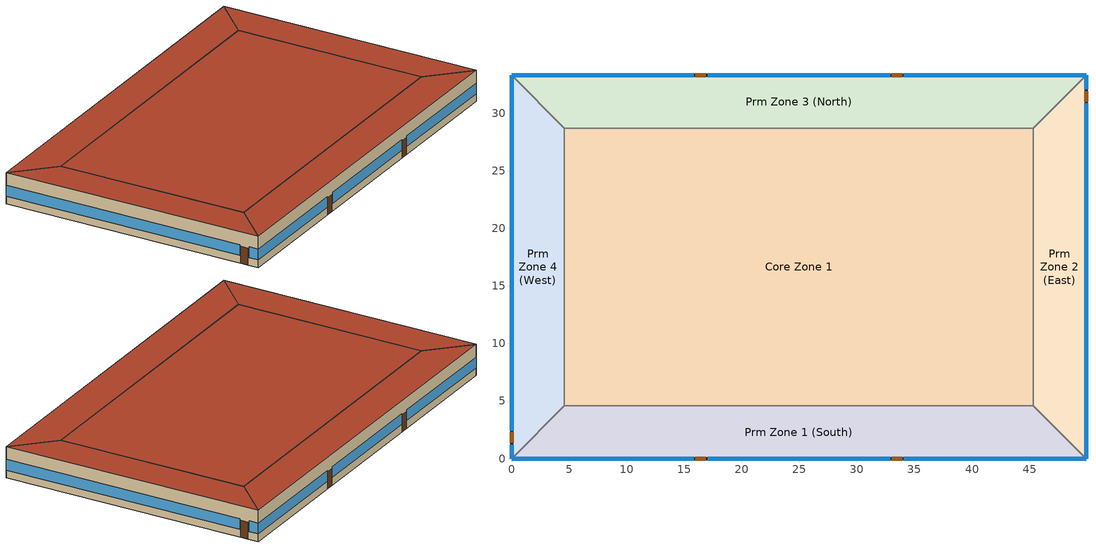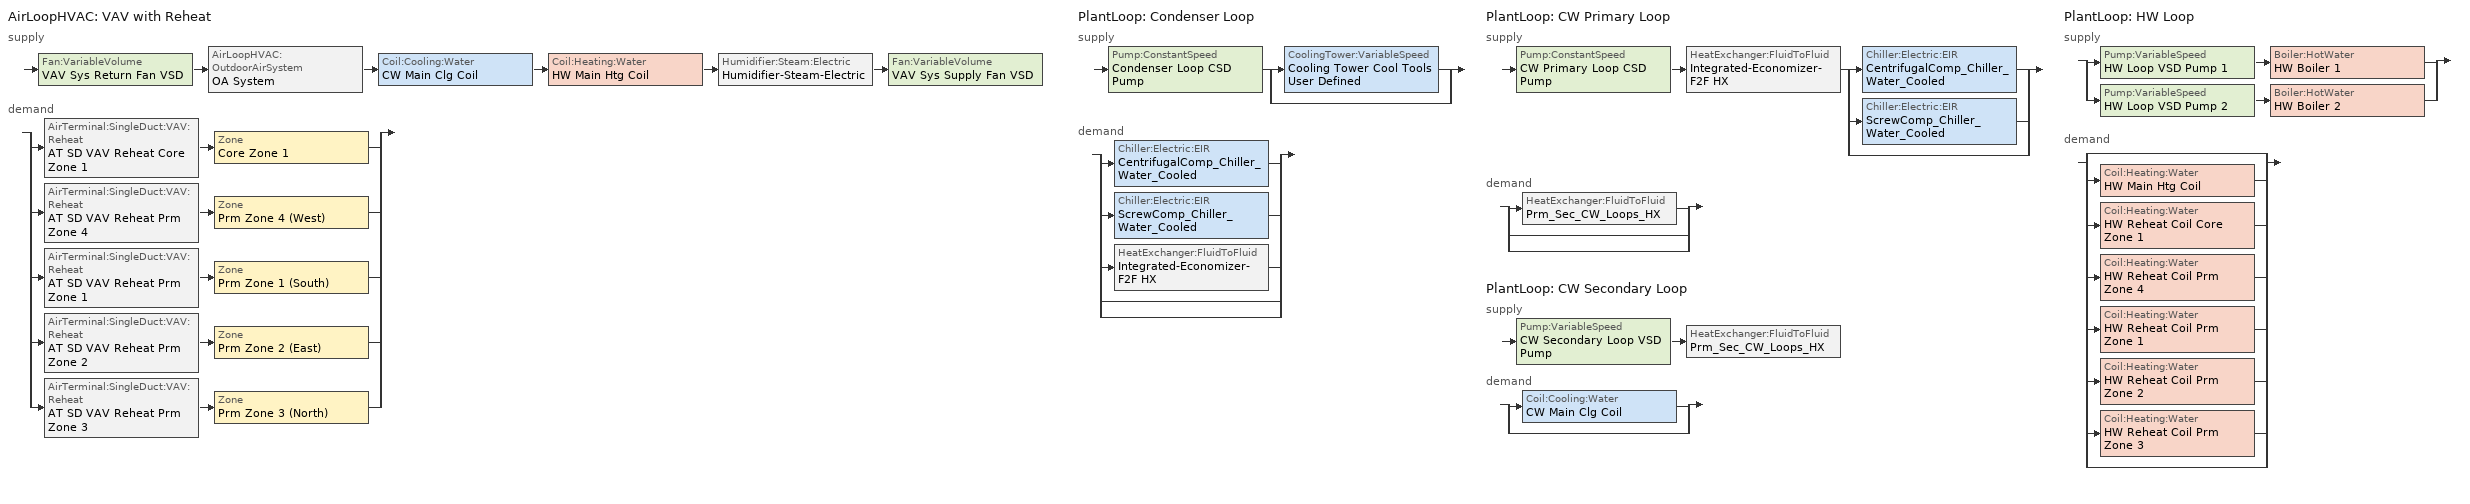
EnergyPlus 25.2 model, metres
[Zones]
Core Zone 1
 floor ground (Slab-on-grade Type 1): 4.57,28.71 45.32,28.71 45.32,4.57 4.57,4.57 z0
 wall to Prm Zone 2 (East) (Interior Wall): 45.32,4.57 45.32,28.71 z0:3.96
 wall to Prm Zone 3 (North) (Interior Wall): 45.32,28.71 4.57,28.71 z0:3.96
 wall to Prm Zone 1 (South) (Interior Wall): 4.57,4.57 45.32,4.57 z0:3.96
 wall to Prm Zone 4 (West) (Interior Wall): 4.57,28.71 4.57,4.57 z0:3.96
 roof outside (Roof Type 1): 4.57,4.57 45.32,4.57 45.32,28.71 4.57,28.71 z3.96
Prm Zone 1 (South)
 floor ground (Slab-on-grade Type 1): 45.32,4.57 49.9,0 0,0 4.57,4.57 z0
 wall outside (ExtWall Type 1): 0,0 49.9,0 z0:3.96
 wall to Prm Zone 2 (East) (Interior Wall): 49.9,0 45.32,4.57 z0:3.96
 wall to Prm Zone 4 (West) (Interior Wall): 4.57,4.57 0,0 z0:3.96
 window (SimpleWindow): 0,0 15.82,0 / 17.04,0 32.89,0 / 34.08,0 49.9,0 z0.98:2.33
 door (Exterior Door): 15.97,0 16.89,0 / 33.01,0 33.92,0 z0:2.13
 roof outside (Roof Type 1): 4.57,4.57 0,0 49.9,0 45.32,4.57 z3.96
Prm Zone 2 (East)
 floor ground (Slab-on-grade Type 1): 45.32,4.57 45.32,28.71 49.9,33.28 49.9,0 z0
 wall outside (ExtWall Type 2): 49.9,0,3.96 49.9,0,0 49.9,33.28,0 49.9,33.28,0.98 49.9,33.28,2.33 49.9,33.28,3.96
 wall to Prm Zone 3 (North) (Interior Wall): 49.9,33.28 45.32,28.71 z0:3.96
 window (SimpleWindow): 49.9,0 49.9,30.85 / 49.9,32.06 49.9,33.28 z0.98:2.33
 door (Exterior Door): 49.9,31 49.9,31.91 z0:2.13
 roof outside (Roof Type 1): 49.9,0 49.9,33.28 45.32,28.71 45.32,4.57 z3.96
Prm Zone 3 (North)
 floor foundation (Slab-on-grade Type 2): 4.57,28.71 0,33.28 49.9,33.28 45.32,28.71 z0
 wall outside (ExtWall Type 3): 49.9,33.28 0,33.28 z0:3.96
 wall to Prm Zone 4 (West) (Interior Wall): 0,33.28 4.57,28.71 z0:3.96
 window (SimpleWindow): 15.82,33.28 0,33.28 / 32.89,33.28 17.04,33.28 / 49.9,33.28 34.08,33.28 z0.98:2.33
 door (Exterior Door): 33.92,33.28 33.01,33.28 / 16.89,33.28 15.97,33.28 z0:2.13
 roof outside (Roof Type 2): 45.32,28.71 49.9,33.28 0,33.28 4.57,28.71 z3.96
Prm Zone 4 (West)
 floor foundation (Slab-on-grade Type 2): 0,33.28 4.57,28.71 4.57,4.57 0,0 z0
 wall outside (ExtWall Type 3): 0,33.28 0,0 z0:3.96
 window (SimpleWindow): 0,1.22 0,0 / 0,33.28 0,2.44 z0.98:2.33
 door (Exterior Door): 0,2.29 0,1.37 z0:2.13
 roof outside (Roof Type 3): 0,0 4.57,4.57 4.57,28.71 0,33.28 z3.96
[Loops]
AirLoopHVAC 'VAV with Reheat'
 supply: Fan:VariableVolume 'VAV Sys Return Fan VSD' > AirLoopHVAC:OutdoorAirSystem 'OA System' > Coil:Cooling:Water 'CW Main Clg Coil' > Coil:Heating:Water 'HW Main Htg Coil' > Humidifier:Steam:Electric 'Humidifier-Steam-Electric' > Fan:VariableVolume 'VAV Sys Supply Fan VSD'
 demand: split
  | AirTerminal:SingleDuct:VAV:Reheat 'AT SD VAV Reheat Core Zone 1' > Zone 'Core Zone 1'
  | AirTerminal:SingleDuct:VAV:Reheat 'AT SD VAV Reheat Prm Zone 4' > Zone 'Prm Zone 4 (West)'
  | AirTerminal:SingleDuct:VAV:Reheat 'AT SD VAV Reheat Prm Zone 1' > Zone 'Prm Zone 1 (South)'
  | AirTerminal:SingleDuct:VAV:Reheat 'AT SD VAV Reheat Prm Zone 2' > Zone 'Prm Zone 2 (East)'
  | AirTerminal:SingleDuct:VAV:Reheat 'AT SD VAV Reheat Prm Zone 3' > Zone 'Prm Zone 3 (North)'
PlantLoop 'Condenser Loop'
 supply: Pump:ConstantSpeed 'Condenser Loop CSD Pump' > split
  | CoolingTower:VariableSpeed 'Cooling Tower Cool Tools User Defined'
  | bypass
 demand: split
  | Chiller:Electric:EIR 'CentrifugalComp_Chiller_Water_Cooled'
  | Chiller:Electric:EIR 'ScrewComp_Chiller_Water_Cooled'
  | HeatExchanger:FluidToFluid 'Integrated-Economizer-F2F HX'
  | bypass
  | bypass
PlantLoop 'CW Primary Loop'
 supply: Pump:ConstantSpeed 'CW Primary Loop CSD Pump' > HeatExchanger:FluidToFluid 'Integrated-Economizer-F2F HX' > split
  | Chiller:Electric:EIR 'CentrifugalComp_Chiller_Water_Cooled'
  | Chiller:Electric:EIR 'ScrewComp_Chiller_Water_Cooled'
  | bypass
 demand: split
  | HeatExchanger:FluidToFluid 'Prm_Sec_CW_Loops_HX'
  | bypass
  | bypass
PlantLoop 'CW Secondary Loop'
 supply: Pump:VariableSpeed 'CW Secondary Loop VSD Pump' > HeatExchanger:FluidToFluid 'Prm_Sec_CW_Loops_HX'
 demand: split
  | Coil:Cooling:Water 'CW Main Clg Coil'
  | bypass
PlantLoop 'HW Loop'
 supply: split
  | Pump:VariableSpeed 'HW Loop VSD Pump 1' > Boiler:HotWater 'HW Boiler 1'
  | Pump:VariableSpeed 'HW Loop VSD Pump 2' > Boiler:HotWater 'HW Boiler 2'
 demand: split
  | bypass
  | Coil:Heating:Water 'HW Main Htg Coil'
  | Coil:Heating:Water 'HW Reheat Coil Core Zone 1'
  | Coil:Heating:Water 'HW Reheat Coil Prm Zone 4'
  | Coil:Heating:Water 'HW Reheat Coil Prm Zone 1'
  | Coil:Heating:Water 'HW Reheat Coil Prm Zone 2'
  | Coil:Heating:Water 'HW Reheat Coil Prm Zone 3'
  | bypass
[Building]
ASHRAE 229 Base Test Building: North Axis {deg}=-0
[Site:Location]
Denver Intl Ap: Latitude {deg}=39.83; Longitude {deg}=-104.65; Time Zone {hr}=-7; Elevation {m}=1650
[Site:GroundTemperature:BuildingSurface]
18, 18, 18, 18, 18, 18, 18, 18, 18, 18, 18, 18
[SizingPeriod:DesignDay] Day of Month=21; Dry-Bulb Temperature Range Modifier Type=DefaultMultipliers; Humidity Condition Type=Wetbulb; Barometric Pressure {Pa}=83009; Rain Indicator=No; Snow Indicator=No; Daylight Saving Time Indicator=No; Solar Model Indicator=ASHRAETau; ASHRAE Clear Sky Optical Depth for Beam Irradiance (taub)=0; ASHRAE Clear Sky Optical Depth for Diffuse Irradiance (taud)=0; Begin Environment Reset Mode=FullResetAtBeginEnvironment
Name | Month | Day Type | Maximum Dry-Bulb Temperature {C} | Daily Dry-Bulb Temperature Range {deltaC} | Wetbulb or DewPoint at Maximum Dry-Bulb {C} | Wind Speed {m/s} | Wind Direction {deg}
Denver.Intl.AP Ann Clg 1% Condns DB=>MWB | 7 | SummerDesignDay | 33.5 | 17.3 | 15.4 | 4.2 | 20
Denver.Intl.AP Ann Htg 99% Condns DB | 12 | WinterDesignDay | -14.6 | 0 | -14.6 | 3.4 | 230
[Material]
Name | Roughness | Thickness {m} | Conductivity {W/m-K} | Density {kg/m3} | Specific Heat {J/kg-K} | Thermal Absorptance | Solar Absorptance | Visible Absorptance
100 mm Floor Insulation | MediumRough | 0.1143 | 0.04 | 91.31 | 838 | 0.7 | 0.7 | 0.7
Built-Up Roofing Type 1 | VeryRough | 0.0095 | 0.16 | 1120 | 1460 | 0.9 | 0.7 | 0.7
Built-Up Roofing Type 2 | VeryRough | 0.00944 | 0.16 | 1120 | 1460 | 0.9 | 0.7 | 0.7
ExtVertInsulation | Smooth | 0.1143 | 0.04 | 91.31 | 838 | 0.9 | 0.65 | 0.65
F08 Metal surface | Smooth | 0.0008 | 45.28 | 7824 | 500 | 0.9 | 0.7 | 0.7
G01a 19mm gypsum board | MediumSmooth | 0.019 | 0.16 | 800 | 1090 | 0.9 | 0.4 | 0.4
Gypsum Board | MediumSmooth | 0.0159 | 0.16 | 800 | 1090 | 0.9 | 0.7 | 0.7
HW CONCRETE FLOOR | Rough | 0.1016 | 2.31 | 2322 | 832 | 0.9 | 0.7 | 0.7
Metal Deck 01; Metal Deck 02 | MediumSmooth | 0.0008 | 45.28 | 7824 | 500 | 0.9 | 0.7 | 0.7
Roof Cont Insulation Board 1 | MediumRough | 0.05273 | 0.02 | 32 | 922 | 0.9 | 0.7 | 0.7
Roof Cont Insulation Board 2 | MediumRough | 0.106 | 0.02 | 32 | 922 | 0.9 | 0.7 | 0.7
Stucco | Smooth | 0.0254 | 0.72 | 1856 | 840 | 0.9 | 0.7 | 0.7
Wall Insulation | MediumRough | 0.062 | 0.037 | 9.6 | 838 | 0.9 | 0.5 | 0.5
Wall Insulation Type 2 | MediumRough | 0.179 | 0.037 | 9.6 | 838 | 0.9 | 0.5 | 0.5
[Material:AirGap]
F04 Wall air space resistance: Thermal Resistance {m2-K/W}=0.15
[Material:NoMass] Roughness=Smooth; Thermal Absorptance=0.9; Solar Absorptance=0.7; Visible Absorptance=0.7
Name | Thermal Resistance {m2-K/W}
Massless Assembly for Roof Type 3 | 2.66
Massless Wall Material for Ext Wall 2 | 0.099
Massless Wall Material for Ext Wall 3 | 1.95
[WindowMaterial:SimpleGlazingSystem]
U 0.569 SHGC 0.387 VT 0.421 Simple Glazing: U-Factor {W/m2-K}=3.23093; Solar Heat Gain Coefficient=0.387; Visible Transmittance=0.421
[Construction]
Exterior Door: F08 Metal surface, 100 mm Floor Insulation
ExtWall Type 1: Gypsum Board, Wall Insulation, Gypsum Board, Stucco
ExtWall Type 2: Massless Wall Material for Ext Wall 2, Wall Insulation Type 2, Massless Wall Material for Ext Wall 2, Stucco
ExtWall Type 3: Massless Wall Material for Ext Wall 3
Interior Wall: G01a 19mm gypsum board, F04 Wall air space resistance, G01a 19mm gypsum board
Roof Type 1: Built-Up Roofing Type 1, Roof Cont Insulation Board 1, Metal Deck 01
Roof Type 2: Built-Up Roofing Type 2, Roof Cont Insulation Board 2, Metal Deck 02
Roof Type 3: Massless Assembly for Roof Type 3
SimpleWindow: U 0.569 SHGC 0.387 VT 0.421 Simple Glazing
Slab-on-grade Type 1; Slab-on-grade Type 2: HW CONCRETE FLOOR
[Zone] Multiplier=1; Part of Total Floor Area=Yes
Core Zone 1; Prm Zone 1 (South); Prm Zone 2 (East); Prm Zone 3 (North); Prm Zone 4 (West)
[Space] Space Type=Space Type Office
Name | Zone
Core Space 1 | Core Zone 1
Prm Space 1 (South) | Prm Zone 1 (South)
Prm Space 2 (East) | Prm Zone 2 (East)
Prm Space 3 (North) | Prm Zone 3 (North)
Prm Space 4 (West) | Prm Zone 4 (West)
[SpaceList]
Space Type Office: Core Space 1, Prm Space 1 (South), Prm Space 4 (West), Prm Space 2 (East), Prm Space 3 (North)
[Lights] Schedule=ASHRAE 229 Office Bldg Light Sch; Design Level Calculation Method=Watts/Area; Watts per Floor Area {W/m2}=11.03; Fraction Replaceable=1
Name | Zone or ZoneList or Space or SpaceList
Core Space 1 Lights | Core Space 1
Prm Space 1 Lights | Prm Space 1 (South)
Prm Space 2 Lights | Prm Space 2 (East)
Prm Space 3 Lights | Prm Space 3 (North)
Prm Space 4 Lights | Prm Space 4 (West)
[People] Number of People Schedule=ASHRAE 229 Bldg Occup Sch; Number of People Calculation Method=People/Area; People per Floor Area {person/m2}=0.0538196; Fraction Radiant=0.3; Activity Level Schedule=ASHRAE 229 Office Activity Level
Name | Zone or ZoneList or Space or SpaceList
Core Space 1 People | Core Space 1
Prm Space 1 People | Prm Space 1 (South)
Prm Space 2 People | Prm Space 2 (East)
Prm Space 3 People | Prm Space 3 (North)
Prm Space 4 People | Prm Space 4 (West)
[ElectricEquipment] Schedule=ASHRAE 229 Office Plug Load Sch; Design Level Calculation Method=Watts/Area; Watts per Floor Area {W/m2}=8.07
Name | Zone or ZoneList or Space or SpaceList
Core Space 1 ElecEquip | Core Space 1
Prm Space 1 ElecEquip | Prm Space 1 (South)
Prm Space 2 ElecEquip | Prm Space 2 (East)
Prm Space 3 ElecEquip | Prm Space 3 (North)
Prm Space 4 ElecEquip | Prm Space 4 (West)
[ZoneInfiltration:DesignFlowRate]
Name | Zone or ZoneList or Space or SpaceList | Schedule | Design Flow Rate Calculation Method | Air Changes per Hour {1/hr} | Temperature Term Coefficient | Velocity Term Coefficient | Flow Rate per Exterior Surface Area {m3/s-m2} | Flow Rate per Floor Area {m3/s-m2} | Design Flow Rate {m3/s}
Infil Method 1 Core Space 1 | Core Space 1 | ASHRAE 229 Office Infil Sch | AirChanges/Hour | 0 | 0.03636 | 0.2237
Infil Method 1 Prm Space 1 | Prm Space 1 (South) | ASHRAE 229 Office Infil Sch | AirChanges/Hour | 0.5 | 0.03636 | 0.2237
Infil Method 2 Prm Space 2 | Prm Space 2 (East) |  | Flow/ExteriorWallArea |  |  |  | 0.0005862
Infil Method 3 Prm Space 3 | Prm Space 3 (North) | ASHRAE 229 Office Infil Sch | Flow/Area |  |  |  |  | 0.0003884
Infil Method 4 Prm Space 4 | Prm Space 4 (West) |  | Flow/Zone |  |  |  |  |  | 0.0537
[ZoneControl:Thermostat] Temperature Difference Between Cutout And Setpoint {deltaC}=0
Name | Zone or ZoneList | Control Type Schedule | Control 1
Core Zone 1 Thermostat | Core Zone 1 | Core Zone 1 Thermostat Schedule | Thermostat Setpoint Dual Setpoint 1
Prm Zone 1 (South) Thermostat | Prm Zone 1 (South) | Prm Zone 1 (South) Thermostat Schedule | Thermostat Setpoint Dual Setpoint 4
Prm Zone 2 (East) Thermostat | Prm Zone 2 (East) | Prm Zone 2 (East) Thermostat Schedule | Thermostat Setpoint Dual Setpoint 5
Prm Zone 3 (North) Thermostat | Prm Zone 3 (North) | Prm Zone 3 (North) Thermostat Schedule | Thermostat Setpoint Dual Setpoint 2
Prm Zone 4 (West) Thermostat | Prm Zone 4 (West) | Prm Zone 4 (West) Thermostat Schedule | Thermostat Setpoint Dual Setpoint 3
[ThermostatSetpoint:DualSetpoint] Heating Setpoint Temperature Schedule=ASHRAE 229 Office HtgSetp; Cooling Setpoint Temperature Schedule=ASHRAE 229 Office ClgSetp
Thermostat Setpoint Dual Setpoint 1; Thermostat Setpoint Dual Setpoint 4; Thermostat Setpoint Dual Setpoint 5; Thermostat Setpoint Dual Setpoint 2; Thermostat Setpoint Dual Setpoint 3
[AirTerminal:SingleDuct:VAV:Reheat] Availability Schedule=Always On Discrete; Zone Minimum Air Flow Input Method=FixedFlowRate; Maximum Hot Water or Steam Flow Rate {m3/s}=Autosize; Minimum Hot Water or Steam Flow Rate {m3/s}=0; Convergence Tolerance=0.001; Damper Heating Action=Normal; Maximum Flow per Zone Floor Area During Reheat {m3/s-m2}=Autocalculate; Maximum Flow Fraction During Reheat=Autocalculate
Name | Maximum Air Flow Rate {m3/s} | Constant Minimum Air Flow Fraction | Fixed Minimum Air Flow Rate {m3/s} | Reheat Coil | Maximum Reheat Air Temperature {C}
AT SD VAV Reheat Core Zone 1 | 0.943895 | 0.15 | 1.41584 | HW Reheat Coil Core Zone 1 | 32.2222
AT SD VAV Reheat Prm Zone 1 | Autosize | Autosize | 0.141584 | HW Reheat Coil Prm Zone 1 | 35
AT SD VAV Reheat Prm Zone 2 | Autosize | Autosize | 0.141584 | HW Reheat Coil Prm Zone 2 | 35
AT SD VAV Reheat Prm Zone 3 | Autosize | Autosize | 0.141584 | HW Reheat Coil Prm Zone 3 | 35
AT SD VAV Reheat Prm Zone 4 | Autosize | Autosize | 0.141584 | HW Reheat Coil Prm Zone 4 | 35
[Coil:Heating:Water] Availability Schedule=Always On Discrete; U-Factor Times Area Value {W/K}=Autosize; Maximum Water Flow Rate {m3/s}=Autosize; Rated Inlet Water Temperature {C}=82.2; Rated Inlet Air Temperature {C}=16.6; Rated Outlet Water Temperature {C}=71.1; Rated Outlet Air Temperature {C}=32.2; Rated Ratio for Air and Water Convection=0.5
Name | Performance Input Method | Rated Capacity {W}
HW Reheat Coil Core Zone 1 | NominalCapacity | 1758.43
HW Reheat Coil Prm Zone 1; HW Reheat Coil Prm Zone 2; HW Reheat Coil Prm Zone 3; HW Reheat Coil Prm Zone 4 | UFactorTimesAreaAndDesignWaterFlowRate | Autosize
HW Main Htg Coil | NominalCapacity | 87921
[Zone equipment]
Core Zone 1: AT SD VAV Reheat Core Zone 1
Prm Zone 1 (South): AT SD VAV Reheat Prm Zone 1
Prm Zone 2 (East): AT SD VAV Reheat Prm Zone 2
Prm Zone 3 (North): AT SD VAV Reheat Prm Zone 3
Prm Zone 4 (West): AT SD VAV Reheat Prm Zone 4
[Sizing:Zone] Zone Cooling Design Supply Air Temperature Input Method=SupplyAirTemperature; Zone Cooling Design Supply Air Temperature {C}=12.7778; Zone Heating Design Supply Air Temperature Input Method=SupplyAirTemperature; Zone Heating Design Supply Air Temperature {C}=32.2222; Zone Heating Design Supply Air Temperature Difference {deltaC}=11.1111; Zone Cooling Design Supply Air Humidity Ratio {kgWater/kgDryAir}=0.0085; Zone Heating Design Supply Air Humidity Ratio {kgWater/kgDryAir}=0.008; Cooling Design Air Flow Method=DesignDay; Cooling Design Air Flow Rate {m3/s}=0; Cooling Minimum Air Flow per Zone Floor Area {m3/s-m2}=0.000762; Cooling Minimum Air Flow {m3/s}=0; Cooling Minimum Air Flow Fraction=0; Heating Design Air Flow Method=DesignDay; Heating Design Air Flow Rate {m3/s}=0; Heating Maximum Air Flow per Zone Floor Area {m3/s-m2}=0.002032; Heating Maximum Air Flow {m3/s}=0.141584; Heating Maximum Air Flow Fraction=0.3; Account for Dedicated Outdoor Air System=No; Zone Load Sizing Method=Sensible Load Only No Latent Load; Zone Latent Cooling Design Supply Air Humidity Ratio Input Method=HumidityRatioDifference; Zone Cooling Design Supply Air Humidity Ratio Difference {kgWater/kgDryAir}=0.005; Zone Latent Heating Design Supply Air Humidity Ratio Input Method=HumidityRatioDifference; Zone Humidification Design Supply Air Humidity Ratio Difference {kgWater/kgDryAir}=0.005; Type of Space Sum to Use=Coincident
Name | Zone Cooling Design Supply Air Temperature Difference {deltaC} | Design Specification Outdoor Air Object | Design Specification Zone Air Distribution Object
Core Zone 1 | 11.11 | Core Zone 1 DSOA Space List | Core Zone 1 Design Spec Zone Air Dist
Prm Zone 1 (South) | 11.1111 | Prm Zone 1 (South) DSOA Space List | Prm Zone 1 (South) Design Spec Zone Air Dist
Prm Zone 2 (East) | 27.7778 | Prm Zone 2 (East) DSOA Space List | Prm Zone 2 (East) Design Spec Zone Air Dist
Prm Zone 3 (North) | 11.1111 | Prm Zone 3 (North) DSOA Space List | Prm Zone 3 (North) Design Spec Zone Air Dist
Prm Zone 4 (West) | 11.1111 | Prm Zone 4 (West) DSOA Space List | Prm Zone 4 (West) Design Spec Zone Air Dist
[DesignSpecification:ZoneAirDistribution] Zone Air Distribution Effectiveness in Cooling Mode=1.2; Zone Air Distribution Effectiveness in Heating Mode=1.2
Core Zone 1 Design Spec Zone Air Dist; Prm Zone 1 (South) Design Spec Zone Air Dist; Prm Zone 2 (East) Design Spec Zone Air Dist; Prm Zone 3 (North) Design Spec Zone Air Dist; Prm Zone 4 (West) Design Spec Zone Air Dist
[Controller:MechanicalVentilation]
Controller Mechanical Ventilation 1: Availability Schedule=Always On Discrete; Demand Controlled Ventilation=Yes; System Outdoor Air Method=ZoneSum; Zone or ZoneList 1=Core Zone 1; Design Specification Outdoor Air Object Name 1=DSOA Ventilation; Design Specification Zone Air Distribution Object Name 1=Core Zone 1 Design Spec Zone Air Dist; Zone or ZoneList 2=Prm Zone 1 (South); Design Specification Outdoor Air Object Name 2=DSOA Ventilation; Design Specification Zone Air Distribution Object Name 2=Prm Zone 1 (South) Design Spec Zone Air Dist; Zone or ZoneList 3=Prm Zone 2 (East); Design Specification Outdoor Air Object Name 3=DSOA Ventilation; Design Specification Zone Air Distribution Object Name 3=Prm Zone 2 (East) Design Spec Zone Air Dist; Zone or ZoneList 4=Prm Zone 3 (North); Design Specification Outdoor Air Object Name 4=DSOA Ventilation; Design Specification Zone Air Distribution Object Name 4=Prm Zone 3 (North) Design Spec Zone Air Dist; Zone or ZoneList 5=Prm Zone 4 (West); Design Specification Outdoor Air Object Name 5=DSOA Ventilation; Design Specification Zone Air Distribution Object Name 5=Prm Zone 4 (West) Design Spec Zone Air Dist
[DesignSpecification:OutdoorAir]
DSOA Ventilation: Outdoor Air Method=Maximum; Outdoor Air Flow per Person {m3/s-person}=0.00471947; Outdoor Air Flow per Zone Floor Area {m3/s-m2}=5.08e-05; Outdoor Air Flow per Zone {m3/s}=0; Outdoor Air Flow Air Changes per Hour {1/hr}=0
[DesignSpecification:OutdoorAir:SpaceList] Space 1 Design Specification Outdoor Air Object=DSOA Ventilation
Name | Space 1
Core Zone 1 DSOA Space List | Core Space 1
Prm Zone 1 (South) DSOA Space List | Prm Space 1 (South)
Prm Zone 2 (East) DSOA Space List | Prm Space 2 (East)
Prm Zone 3 (North) DSOA Space List | Prm Space 3 (North)
Prm Zone 4 (West) DSOA Space List | Prm Space 4 (West)
[SurfaceProperty:ExposedFoundationPerimeter]
Name | Exposed Perimeter Calculation Method | Exposed Perimeter Fraction | Total Exposed Perimeter {m}
Floor Prm Space 2 | ExposedPerimeterFraction | 1
Floor Prm Space 3 | TotalExposedPerimeter |  | 49.89576
Floor Prm Space 4 | TotalExposedPerimeter |  | 33.28416
[AirLoopHVAC]
VAV with Reheat: Design Supply Air Flow Rate {m3/s}=4.71947; Design Return Air Flow Fraction of Supply Air Flow=1
[Sizing:System]
VAV with Reheat: Type of Load to Size On=Total; Design Outdoor Air Flow Rate {m3/s}=Autosize; Central Heating Maximum System Air Flow Ratio=0.3; Preheat Design Temperature {C}=10; Preheat Design Humidity Ratio {kgWater/kgDryAir}=0.008; Precool Design Temperature {C}=12.7778; Precool Design Humidity Ratio {kgWater/kgDryAir}=0.008; Central Cooling Design Supply Air Temperature {C}=12.7778; Central Heating Design Supply Air Temperature {C}=10; Type of Zone Sum to Use=NonCoincident; 100% Outdoor Air in Cooling=No; 100% Outdoor Air in Heating=No; Central Cooling Design Supply Air Humidity Ratio {kgWater/kgDryAir}=0.0085; Central Heating Design Supply Air Humidity Ratio {kgWater/kgDryAir}=0.008; Cooling Supply Air Flow Rate Method=DesignDay; Cooling Supply Air Flow Rate {m3/s}=4.71947; Cooling Supply Air Flow Rate Per Floor Area {m3/s-m2}=0.00996765; Cooling Fraction of Autosized Cooling Supply Air Flow Rate=1; Cooling Supply Air Flow Rate Per Unit Cooling Capacity {m3/s-W}=3.94755e-05; Heating Supply Air Flow Rate Method=DesignDay; Heating Supply Air Flow Rate {m3/s}=4.71947; Heating Supply Air Flow Rate Per Floor Area {m3/s-m2}=0.00996765; Heating Fraction of Autosized Heating Supply Air Flow Rate=1; Heating Fraction of Autosized Cooling Supply Air Flow Rate=1; Heating Supply Air Flow Rate Per Unit Heating Capacity {m3/s-W}=3.15882e-05; System Outdoor Air Method=ZoneSum; Zone Maximum Outdoor Air Fraction=1; Cooling Design Capacity Method=CoolingDesignCapacity; Cooling Design Capacity {W}=87921.3; Cooling Design Capacity Per Floor Area {W/m2}=234.7; Fraction of Autosized Cooling Design Capacity=1; Heating Design Capacity Method=HeatingDesignCapacity; Heating Design Capacity {W}=87921.3; Heating Design Capacity Per Floor Area {W/m2}=157; Fraction of Autosized Heating Design Capacity=1; Central Cooling Capacity Control Method=OnOff; Occupant Diversity=Autosize
[Controller:WaterCoil] Control Variable=Temperature; Actuator Variable=Flow; Controller Convergence Tolerance {deltaC}=Autosize; Maximum Actuated Flow {m3/s}=Autosize; Minimum Actuated Flow {m3/s}=0
Name | Action
Controller Water Coil 2 | Reverse
Controller Water Coil 1 | Normal
[AvailabilityManager:NightCycle]
Availability Manager Night Cycle: Applicability Schedule=Always On Discrete; Fan Schedule=HVAC System Availability Sch; Control Type=CycleOnAny; Thermostat Tolerance {deltaC}=1; Cycling Run Time Control Type=FixedRunTime; Cycling Run Time {s}=3600
[Fan:VariableVolume] Availability Schedule=HVAC System Availability Sch; Fan Power Minimum Flow Rate Input Method=FixedFlowRate; Fan Power Minimum Flow Fraction=0; Fan Power Minimum Air Flow Rate {m3/s}=0; Motor In Airstream Fraction=1; Fan Power Coefficient 1=0.0407599; Fan Power Coefficient 2=0.088045; Fan Power Coefficient 3=-0.0729261; Fan Power Coefficient 4=0.94374; Fan Power Coefficient 5=0
Name | Fan Total Efficiency | Pressure Rise {Pa} | Maximum Flow Rate {m3/s} | Motor Efficiency
VAV Sys Return Fan VSD | 0.693642 | 498.178 | 4.24753 | 0.865
VAV Sys Supply Fan VSD | 0.670391 | 871.811 | 4.71947 | 0.895
[SetpointManager:MixedAir] Control Variable=Temperature
Node 115 OS Default SPM; Node 11 OS Default SPM; Node 116 OS Default SPM
[Controller:OutdoorAir]
OA Controller: Minimum Outdoor Air Flow Rate {m3/s}=0; Maximum Outdoor Air Flow Rate {m3/s}=0.943895; Economizer Control Type=FixedDryBulb; Economizer Control Action Type=ModulateFlow; Economizer Maximum Limit Dry-Bulb Temperature {C}=21.1111; Economizer Maximum Limit Enthalpy {J/kg}=64000; Economizer Minimum Limit Dry-Bulb Temperature {C}=-100; Lockout Type=NoLockout; Minimum Limit Type=FixedMinimum; Mechanical Ventilation Controller=Controller Mechanical Ventilation 1; High Humidity Control=No; High Humidity Outdoor Air Flow Ratio=1; Control High Indoor Humidity Based on Outdoor Humidity Ratio=Yes; Heat Recovery Bypass Control Type=BypassWhenWithinEconomizerLimits; Economizer Operation Staging=InterlockedWithMechanicalCooling
[HeatExchanger:AirToAir:SensibleAndLatent]
ERV HX: Availability Schedule=Always On Discrete hvac_library; Nominal Supply Air Flow Rate {m3/s}=Autosize; Sensible Effectiveness at 100% Heating Air Flow=0.5; Latent Effectiveness at 100% Heating Air Flow=0.5; Sensible Effectiveness at 100% Cooling Air Flow=0.5; Latent Effectiveness at 100% Cooling Air Flow=0.5; Nominal Electric Power {W}=0; Supply Air Outlet Temperature Control=Yes; Heat Exchanger Type=Rotary; Frost Control Type=None; Threshold Temperature {C}=-23.3333; Economizer Lockout=Yes; Sensible Effectiveness of Heating Air Flow Curve=ERV HX_SensHeatEff; Latent Effectiveness of Heating Air Flow Curve=ERV HX_LatHeatEff; Sensible Effectiveness of Cooling Air Flow Curve=ERV HX_SensCoolEff; Latent Effectiveness of Cooling Air Flow Curve=ERV HX_LatCoolEff
[SetpointManager:OutdoorAirPretreat]
OA Pretreat: Control Variable=Temperature; Minimum Setpoint Temperature {C}=-99; Maximum Setpoint Temperature {C}=99; Minimum Setpoint Humidity Ratio {kgWater/kgDryAir}=1e-05; Maximum Setpoint Humidity Ratio {kgWater/kgDryAir}=1
[Coil:Cooling:Water]
CW Main Clg Coil: Availability Schedule=Always On Discrete; Design Water Flow Rate {m3/s}=Autosize; Design Air Flow Rate {m3/s}=Autosize; Design Inlet Water Temperature {C}=Autosize; Design Inlet Air Temperature {C}=Autosize; Design Outlet Air Temperature {C}=Autosize; Design Inlet Air Humidity Ratio {kgWater/kgDryAir}=Autosize; Design Outlet Air Humidity Ratio {kgWater/kgDryAir}=Autosize; Type of Analysis=SimpleAnalysis; Heat Exchanger Configuration=CrossFlow
[SetpointManager:Scheduled] Control Variable=Temperature
Name | Schedule
CC LeavingTemp SPMgr | CC LeavingTemp SP Sch Ruleset
HC LeavingTemp SPMgr | HC LeavingTemp Sch Ruleset
HW Boler 1 Leaving SPMger Sch; HW Boler 2 Leaving SPMger Sch; HW Loop SPMger Sch | Hot Water Temp Sch
Cond Loop Leaving Water Temp SPMgr | Cond Loop Leaving Water Temp Sch
[Humidifier:Steam:Electric]
Humidifier-Steam-Electric: Rated Capacity {m3/s}=Autosize; Rated Power {W}=Autosize
[SetpointManager:MultiZone:Humidity:Minimum]
Multi Zone Min Humidity Control: HVAC Air Loop=VAV with Reheat; Minimum Setpoint Humidity Ratio {kgWater/kgDryAir}=0.005; Maximum Setpoint Humidity Ratio {kgWater/kgDryAir}=0.012
[SetpointManager:Warmest]
Warmest Clg SAT SPMgr: Control Variable=Temperature; HVAC Air Loop=VAV with Reheat; Minimum Setpoint Temperature {C}=12.7778; Maximum Setpoint Temperature {C}=15.5556; Strategy=MaximumTemperature
[PlantLoop] Fluid Type=Water; Maximum Loop Flow Rate {m3/s}=Autosize; Minimum Loop Flow Rate {m3/s}=0; Plant Loop Volume {m3}=Autocalculate; Load Distribution Scheme=Optimal; Plant Loop Demand Calculation Scheme=SingleSetpoint; Common Pipe Simulation=None
Name | Plant Equipment Operation Scheme | Maximum Loop Temperature {C} | Minimum Loop Temperature {C}
Condenser Loop | Condenser Loop Operation Schemes | 100 | 0
CW Primary Loop | CW Primary Loop Operation Schemes | 100 | 0
CW Secondary Loop | CW Secondary Loop Operation Schemes | 100 | 0
HW Loop | HW Loop Operation Schemes | 93.3333 | 5.68434e-14
[Sizing:Plant] Zone Timesteps in Averaging Window=1; Coincident Sizing Factor Mode=None
Name | Loop Type | Design Loop Exit Temperature {C} | Loop Design Temperature Difference {deltaC} | Sizing Option
Condenser Loop | Condenser | 21.1111 | 5.55556 | NonCoincident
CW Primary Loop; CW Secondary Loop | Cooling | 6.66667 | 6.66667 | Coincident
HW Loop | Heating | 82.2222 | 27.7778 | NonCoincident
[Pump:ConstantSpeed] Design Flow Rate {m3/s}=Autosize; Design Power Consumption {W}=Autosize; Motor Efficiency=0.9; Fraction of Motor Inefficiencies to Fluid Stream=0; Pump Control Type=Continuous; Design Power Sizing Method=PowerPerFlow; Design Shaft Power per Unit Flow Rate per Unit Head {W/((m3/s)-Pa)}=1.28205
Name | Design Pump Head {Pa} | Design Electric Power per Unit Flow Rate {W/(m3/s)}
Condenser Loop CSD Pump | 179344 | 301156
CW Primary Loop CSD Pump | 89672 | 142653
[CoolingTower:VariableSpeed]
Cooling Tower Cool Tools User Defined: Model Type=CoolToolsUserDefined; Model Coefficient=Cooling Tower Performance Cool Tools; Design Inlet Air Wet-Bulb Temperature {C}=25; Design Approach Temperature {deltaC}=3.88889; Design Range Temperature {deltaC}=5.55556; Design Water Flow Rate {m3/s}=Autosize; Design Air Flow Rate {m3/s}=Autosize; Design Fan Power {W}=Autosize; Fan Power Ratio Function of Air Flow Rate Ratio Curve=Cooling Tower Cool Tools User Defined Fan Power Ratio Curve; Minimum Air Flow Rate Ratio=0.2; Fraction of Tower Capacity in Free Convection Regime=0.125; Basin Heater Capacity {W/K}=450; Basin Heater Setpoint Temperature {C}=4.5; Evaporation Loss Mode=SaturatedExit; Evaporation Loss Factor {percent/K}=0.2; Drift Loss Percent {percent}=0.05; Blowdown Calculation Mode=ConcentrationRatio; Blowdown Concentration Ratio=4; Cell Control=MinimalCell; Sizing Factor=0.33
[CoolingTowerPerformance:CoolTools]
Cooling Tower Performance Cool Tools: Minimum Inlet Air Wet-Bulb Temperature {C}=-1; Maximum Inlet Air Wet-Bulb Temperature {C}=26.6667; Minimum Range Temperature {deltaC}=1.1111; Maximum Range Temperature {deltaC}=11.1111; Minimum Approach Temperature {deltaC}=1.1111; Maximum Approach Temperature {deltaC}=11.1111; Minimum Water Flow Rate Ratio=0.75; Maximum Water Flow Rate Ratio=1.25; Coefficient 1=0.520497; Coefficient 2=-10.617; Coefficient 3=10.7293; Coefficient 4=-2.74988; Coefficient 5=4.7363; Coefficient 6=-8.2576; Coefficient 7=1.57641; Coefficient 8=6.5112; Coefficient 9=1.50434; Coefficient 10=-3.28885; Coefficient 11=0.0257786; Coefficient 12=0.182464; Coefficient 13=-0.0818947; Coefficient 14=-0.21501; Coefficient 15=0.0186741; Coefficient 16=0.0536824; Coefficient 17=-0.00270969; Coefficient 18=0.00112277; Coefficient 19=-0.00127758; Coefficient 20=7.60421e-05; Coefficient 21=1.436; Coefficient 22=-0.51987; Coefficient 23=0.11734; Coefficient 24=1.50493; Coefficient 25=-0.135899; Coefficient 26=-0.152578; Coefficient 27=-0.0533844; Coefficient 28=0.00493295; Coefficient 29=-0.0079626; Coefficient 30=0.00022262; Coefficient 31=-0.0543952; Coefficient 32=0.00474267; Coefficient 33=-0.0185855; Coefficient 34=0.00115668; Coefficient 35=0.000807371
[Chiller:Electric:EIR] Reference Capacity {W}=Autosize; Reference COP {W/W}=6.32; Reference Leaving Chilled Water Temperature {C}=6.67; Reference Entering Condenser Fluid Temperature {C}=29.4; Reference Chilled Water Flow Rate {m3/s}=Autosize; Reference Condenser Fluid Flow Rate {m3/s}=Autosize; Cooling Capacity Function of Temperature Curve=Water Cooled Chiller CCFofT; Electric Input to Cooling Output Ratio Function of Temperature Curve=Water Cooled Chiller EItoCoolingOutputRatioFofT; Electric Input to Cooling Output Ratio Function of Part Load Ratio Curve=Water Cooled Chiller EItoCoolingOutputRatioFofPLR; Minimum Part Load Ratio=0.25; Maximum Part Load Ratio=1; Optimum Part Load Ratio=1; Minimum Unloading Ratio=0.25; Condenser Type=WaterCooled; Condenser Fan Power Ratio {W/W}=0; Fraction of Compressor Electric Consumption Rejected by Condenser=1; Leaving Chilled Water Lower Temperature Limit {C}=2; Chiller Flow Mode=ConstantFlow; Sizing Factor=1; Basin Heater Capacity {W/K}=0; Basin Heater Setpoint Temperature {C}=10; Condenser Heat Recovery Relative Capacity Fraction=1; Condenser Flow Control=ConstantFlow; Condenser Minimum Flow Fraction=0.2; Thermosiphon Minimum Temperature Difference=0
CentrifugalComp_Chiller_Water_Cooled; ScrewComp_Chiller_Water_Cooled
[HeatExchanger:FluidToFluid] Loop Demand Side Design Flow Rate {m3/s}=Autosize; Loop Supply Side Design Flow Rate {m3/s}=Autosize; Heat Exchange Model Type=Ideal; Heat Exchanger U-Factor Times Area Value {W/K}=Autosize; Control Type=UncontrolledOn; Minimum Temperature Difference to Activate Heat Exchanger {deltaC}=0.01; Heat Transfer Metering End Use Type=LoopToLoop; Component Override Cooling Control Temperature Mode=Loop; Sizing Factor=1; Operation Minimum Temperature Limit {C}=0; Operation Maximum Temperature Limit {C}=100
Integrated-Economizer-F2F HX; Prm_Sec_CW_Loops_HX
[PlantEquipmentOperationSchemes] Control Scheme 1 Schedule=Always On Discrete
Name | Control Scheme 1 | Control Scheme 2 | Control Scheme 2 Schedule
Condenser Loop Operation Schemes | Condenser Loop Cooling Operation Scheme
CW Primary Loop Operation Schemes | CW Primary Loop Cooling Operation Scheme
CW Secondary Loop Operation Schemes | CW Secondary Loop Cooling Operation Scheme
HW Loop Operation Schemes | HW Loop Heating Operation Scheme | HW Loop Setpoint Operation Scheme | Always On Discrete
[PlantEquipmentOperation:CoolingLoad] Load Range 1 Lower Limit {W}=0; Load Range 1 Upper Limit {W}=1000000000
Name | Range 1 Equipment List
Condenser Loop Cooling Operation Scheme | Condenser Loop Cooling Equipment List
CW Primary Loop Cooling Operation Scheme | CW Primary Loop Cooling Equipment List
CW Secondary Loop Cooling Operation Scheme | CW Secondary Loop Cooling Equipment List
[PlantEquipmentList]
Condenser Loop Cooling Equipment List: Cooling Tower Cool Tools User Defined
CW Primary Loop Cooling Equipment List: Integrated-Economizer-F2F HX, CentrifugalComp_Chiller_Water_Cooled, ScrewComp_Chiller_Water_Cooled
CW Secondary Loop Cooling Equipment List: Prm_Sec_CW_Loops_HX
HW Loop Heating Equipment List: HW Boiler 1, HW Boiler 2
[SetpointManager:OutdoorAirReset] Control Variable=Temperature; Setpoint at Outdoor Low Temperature {C}=12.2222; Outdoor Low Temperature {C}=15.5556; Setpoint at Outdoor High Temperature {C}=6.66667; Outdoor High Temperature {C}=26.6667
CW Prm Loop OA Temp Reset; CW Sec Loop OA Temp Reset
[Pump:VariableSpeed] Design Maximum Flow Rate {m3/s}=Autosize; Design Power Consumption {W}=Autosize; Motor Efficiency=0.9; Fraction of Motor Inefficiencies to Fluid Stream=0; Coefficient 1 of the Part Load Performance Curve=0; Coefficient 2 of the Part Load Performance Curve=1; Coefficient 3 of the Part Load Performance Curve=0; Coefficient 4 of the Part Load Performance Curve=0; Design Minimum Flow Rate {m3/s}=0; Skin Loss Radiative Fraction=0.5; Design Power Sizing Method=PowerPerFlow; Design Shaft Power per Unit Flow Rate per Unit Head {W/((m3/s)-Pa)}=1.28205
Name | Design Pump Head {Pa} | Pump Control Type | Design Electric Power per Unit Flow Rate {W/(m3/s)} | Design Minimum Flow Rate Fraction
CW Secondary Loop VSD Pump | 119563 | Continuous | 206054 | 0.25
HW Loop VSD Pump 1; HW Loop VSD Pump 2 | 179344 | Intermittent | 301156 | 0
[Boiler:HotWater] Fuel Type=NaturalGas; Nominal Capacity {W}=Autosize; Nominal Thermal Efficiency=0.9; Efficiency Curve Temperature Evaluation Variable=LeavingBoiler; Design Water Flow Rate {m3/s}=Autosize; Minimum Part Load Ratio=0.33; Maximum Part Load Ratio=1; Optimum Part Load Ratio=1; Water Outlet Upper Temperature Limit {C}=99; Boiler Flow Mode=NotModulated; On Cycle Parasitic Electric Load {W}=0; Sizing Factor=1; Off Cycle Parasitic Fuel Load {W}=0
Name | Normalized Boiler Efficiency Curve
HW Boiler 1 | Boiler Efficiency
HW Boiler 2 | Boiler Efficiency 1
[PlantEquipmentOperation:HeatingLoad]
HW Loop Heating Operation Scheme: Load Range 1 Lower Limit {W}=0; Load Range 1 Upper Limit {W}=1000000000; Range 1 Equipment List=HW Loop Heating Equipment List
[PlantEquipmentOperation:ComponentSetpoint]
HW Loop Setpoint Operation Scheme: Equipment 1=HW Boiler 1; Component 1 Flow Rate {m3/s}=Autosize; Operation 1 Type=Heating; Equipment 2=HW Boiler 2; Component 2 Flow Rate {m3/s}=Autosize; Operation 2 Type=Heating
[Foundation:Kiva]
Slab-Foundation: Exterior Vertical Insulation Material=ExtVertInsulation; Exterior Vertical Insulation Depth {m}=0.6096; Wall Height Above Grade {m}=0; Wall Depth Below Slab {m}=0
[Foundation:Kiva:Settings]
Soil Conductivity {W/m-K}=1.8; Soil Density {kg/m3}=3200; Soil Specific Heat {J/kg-K}=836; Ground Solar Absorptivity=0.9; Ground Thermal Absorptivity=0.9; Ground Surface Roughness {m}=0.03; Far-Field Width {m}=40; Deep-Ground Boundary Condition=Autoselect; Deep-Ground Depth {m}=Autocalculate; Minimum Cell Dimension {m}=0.02; Maximum Cell Growth Coefficient=1.5; Simulation Timestep=Hourly
[Schedule:Day:Interval]
Weekday Light Day Schedule; WeeksDays Bldg Occ Day Schedule: No, 06:00, 0, 07:00, 0.1, 08:00, 0.2, 17:00, 0.95, 18:00, 0.3, 22:00, 0.1, 24:00, 0.05
Saturday Light Day Schedule; Saturday Bldg Occ Day Schedule: No, 06:00, 0, 08:00, 0.1, 12:00, 0.3, 17:00, 0.1, 19:00, 0.05, 24:00, 0
Sunday Light Day Schedule; Sunday Bldg Occ Day Schedule: No, 06:00, 0, 18:00, 0.05, 24:00, 0
Office Bldg Light Summer Design Day; Small Office Bldg Equip Summer Design Day; Office Infil Default Schedule; Saturday Infil Rule Day Schedule; Small Office Infil Quarter On Summer Design Day; Small Office Infil Quarter On Winter Design Day; Sunday Office Infil Rule Day Schedule: No, 24:00, 1
Office Bldg Light Winter Design Day; Small Office Bldg Occ Winter Design Day; Small Office Bldg Equip Winter Design Day: No, 24:00, 0
Small Office Bldg Occ Summer Design Day: No, 06:00, 0, 22:00, 1, 24:00, 0.05
Small Office Activity Default Schedule; Small Office Activity Summer Design Day; Small Office Activity Winter Design Day: No, 24:00, 120
Weekdays Plug Load Schedule: No, 06:00, 0.31, 08:00, 0.38, 12:00, 0.86, 13:00, 0.76, 17:00, 0.86, 18:00, 0.48, 24:00, 0.38
Saturday Office Bldg Plug Load Rule Sch: No, 06:00, 0.23, 08:00, 0.38, 12:00, 0.48, 17:00, 0.33, 19:00, 0.29, 24:00, 0.23
Sunday Office Plug Load Rule Day Sch: No, 08:00, 0.23, 17:00, 0.29, 24:00, 0.23
Weekday HtgSetp Schedule: No, 05:00, 15.6, 22:00, 21.1111, 24:00, 15.6
Saturday HtgSetp Day Schedule: No, 05:00, 15.6, 17:00, 21, 24:00, 15.6
Sunday HtgSetp Day Schedule: No, 24:00, 15.6
Office HtgSetp Summer Design Day; Office HtgSetp Winter Design Day; Default Dat Schedule Day 1; Summer Design Day Cond Sch; Winter Design Day Cond Sch: No, 24:00, 21.1111
Weekdays ClgSetp Schedule: No, 06:00, 26.6667, 22:00, 23.8889, 24:00, 26.6667
Saturday ClgSetp Day Schedule: No, 05:00, 26.6667, 17:00, 23.8889, 24:00, 26.6667
Sunday ClgSetp Day Schedule: No, 24:00, 26.6667
Office ClgSetp Summer Design Day; Office ClgSetp Winter Design Day: No, 24:00, 23.8889
CC LeavingTemp Default Day Sch; CC LeavingTemp Summer DesignDay Sch; CC LeavingTemp Winter DesignDay Sch: No, 24:00, 12.8
HC LeavingTemp Default Sch Day; HC LeavingTemp Summer Design Day Schedule; HC LeavingTemp Winter DesignDay Schedule Day: No, 24:00, 10
Hot Water Temperature Default: No, 24:00, 71.1111
Hot Water Temperature Summer Design Day; Hot Water Temperature Winter Design Day: No, 24:00, 82.2222
Saturday Sys Avail Day Schedule: No, 06:00, 0, 19:00, 1, 24:00, 0
Sunday Sys Avail Day Schedule; Sunday Sys Avail Day Schedule 2: No, 06:00, 0, 18:00, 1, 24:00, 0
Sys Avail Summer Design Day; Sys Avail Winter Design Day; WeeksDays Sys Avail Fan Schedule: No, 06:00, 0, 24:00, 1
[Schedule:Week:Daily]
ASHRAE 229 Office Bldg Light Sch Week Rule - Jan1-Jan2: Weekday Light Day Schedule, Weekday Light Day Schedule, Weekday Light Day Schedule, Weekday Light Day Schedule, Weekday Light Day Schedule, Weekday Light Day Schedule, Saturday Light Day Schedule, Weekday Light Day Schedule, Office Bldg Light Summer Design Day, Office Bldg Light Winter Design Day, Weekday Light Day Schedule, Weekday Light Day Schedule
ASHRAE 229 Office Bldg Light Sch Week Rule - Jan3-Dec31: Sunday Light Day Schedule, Weekday Light Day Schedule, Weekday Light Day Schedule, Weekday Light Day Schedule, Weekday Light Day Schedule, Weekday Light Day Schedule, Saturday Light Day Schedule, Weekday Light Day Schedule, Office Bldg Light Summer Design Day, Office Bldg Light Winter Design Day, Weekday Light Day Schedule, Weekday Light Day Schedule
ASHRAE 229 Bldg Occup Sch Week Rule - Jan1-Jan2: WeeksDays Bldg Occ Day Schedule, WeeksDays Bldg Occ Day Schedule, WeeksDays Bldg Occ Day Schedule, WeeksDays Bldg Occ Day Schedule, WeeksDays Bldg Occ Day Schedule, WeeksDays Bldg Occ Day Schedule, Saturday Bldg Occ Day Schedule, WeeksDays Bldg Occ Day Schedule, Small Office Bldg Occ Summer Design Day, Small Office Bldg Occ Winter Design Day, WeeksDays Bldg Occ Day Schedule, WeeksDays Bldg Occ Day Schedule
ASHRAE 229 Bldg Occup Sch Week Rule - Jan3-Dec31: Sunday Bldg Occ Day Schedule, WeeksDays Bldg Occ Day Schedule, WeeksDays Bldg Occ Day Schedule, WeeksDays Bldg Occ Day Schedule, WeeksDays Bldg Occ Day Schedule, WeeksDays Bldg Occ Day Schedule, Saturday Bldg Occ Day Schedule, WeeksDays Bldg Occ Day Schedule, Small Office Bldg Occ Summer Design Day, Small Office Bldg Occ Winter Design Day, WeeksDays Bldg Occ Day Schedule, WeeksDays Bldg Occ Day Schedule
ASHRAE 229 Office Activity Level Week Rule - Jan1-Dec31: Small Office Activity Default Schedule, Small Office Activity Default Schedule, Small Office Activity Default Schedule, Small Office Activity Default Schedule, Small Office Activity Default Schedule, Small Office Activity Default Schedule, Small Office Activity Default Schedule, Small Office Activity Default Schedule, Small Office Activity Summer Design Day, Small Office Activity Winter Design Day, Small Office Activity Default Schedule, Small Office Activity Default Schedule
ASHRAE 229 Office Plug Load Sch Week Rule - Jan1-Jan2: Weekdays Plug Load Schedule, Weekdays Plug Load Schedule, Weekdays Plug Load Schedule, Weekdays Plug Load Schedule, Weekdays Plug Load Schedule, Weekdays Plug Load Schedule, Saturday Office Bldg Plug Load Rule Sch, Weekdays Plug Load Schedule, Small Office Bldg Equip Summer Design Day, Small Office Bldg Equip Winter Design Day, Weekdays Plug Load Schedule, Weekdays Plug Load Schedule
ASHRAE 229 Office Plug Load Sch Week Rule - Jan3-Dec31: Sunday Office Plug Load Rule Day Sch, Weekdays Plug Load Schedule, Weekdays Plug Load Schedule, Weekdays Plug Load Schedule, Weekdays Plug Load Schedule, Weekdays Plug Load Schedule, Saturday Office Bldg Plug Load Rule Sch, Weekdays Plug Load Schedule, Small Office Bldg Equip Summer Design Day, Small Office Bldg Equip Winter Design Day, Weekdays Plug Load Schedule, Weekdays Plug Load Schedule
ASHRAE 229 Office HtgSetp Week Rule - Jan1-Jan2: Weekday HtgSetp Schedule, Weekday HtgSetp Schedule, Weekday HtgSetp Schedule, Weekday HtgSetp Schedule, Weekday HtgSetp Schedule, Weekday HtgSetp Schedule, Saturday HtgSetp Day Schedule, Weekday HtgSetp Schedule, Office HtgSetp Summer Design Day, Office HtgSetp Winter Design Day, Weekday HtgSetp Schedule, Weekday HtgSetp Schedule
ASHRAE 229 Office HtgSetp Week Rule - Jan3-Dec31: Sunday HtgSetp Day Schedule, Weekday HtgSetp Schedule, Weekday HtgSetp Schedule, Weekday HtgSetp Schedule, Weekday HtgSetp Schedule, Weekday HtgSetp Schedule, Saturday HtgSetp Day Schedule, Weekday HtgSetp Schedule, Office HtgSetp Summer Design Day, Office HtgSetp Winter Design Day, Weekday HtgSetp Schedule, Weekday HtgSetp Schedule
ASHRAE 229 Office ClgSetp Week Rule - Jan1-Jan2: Weekdays ClgSetp Schedule, Weekdays ClgSetp Schedule, Weekdays ClgSetp Schedule, Weekdays ClgSetp Schedule, Weekdays ClgSetp Schedule, Weekdays ClgSetp Schedule, Saturday ClgSetp Day Schedule, Weekdays ClgSetp Schedule, Office ClgSetp Summer Design Day, Office ClgSetp Winter Design Day, Weekdays ClgSetp Schedule, Weekdays ClgSetp Schedule
ASHRAE 229 Office ClgSetp Week Rule - Jan3-Dec31: Sunday ClgSetp Day Schedule, Weekdays ClgSetp Schedule, Weekdays ClgSetp Schedule, Weekdays ClgSetp Schedule, Weekdays ClgSetp Schedule, Weekdays ClgSetp Schedule, Saturday ClgSetp Day Schedule, Weekdays ClgSetp Schedule, Office ClgSetp Summer Design Day, Office ClgSetp Winter Design Day, Weekdays ClgSetp Schedule, Weekdays ClgSetp Schedule
ASHRAE 229 Office Infil Sch Week Rule - Jan1-Jan2: Office Infil Default Schedule, Office Infil Default Schedule, Office Infil Default Schedule, Office Infil Default Schedule, Office Infil Default Schedule, Office Infil Default Schedule, Saturday Infil Rule Day Schedule, Office Infil Default Schedule, Small Office Infil Quarter On Summer Design Day, Small Office Infil Quarter On Winter Design Day, Office Infil Default Schedule, Office Infil Default Schedule
ASHRAE 229 Office Infil Sch Week Rule - Jan3-Dec31: Sunday Office Infil Rule Day Schedule, Office Infil Default Schedule, Office Infil Default Schedule, Office Infil Default Schedule, Office Infil Default Schedule, Office Infil Default Schedule, Saturday Infil Rule Day Schedule, Office Infil Default Schedule, Small Office Infil Quarter On Summer Design Day, Small Office Infil Quarter On Winter Design Day, Office Infil Default Schedule, Office Infil Default Schedule
CC LeavingTemp SP Sch Ruleset Week Rule - Jan1-Dec31: CC LeavingTemp Default Day Sch, CC LeavingTemp Default Day Sch, CC LeavingTemp Default Day Sch, CC LeavingTemp Default Day Sch, CC LeavingTemp Default Day Sch, CC LeavingTemp Default Day Sch, CC LeavingTemp Default Day Sch, CC LeavingTemp Default Day Sch, CC LeavingTemp Summer DesignDay Sch, CC LeavingTemp Winter DesignDay Sch, CC LeavingTemp Default Day Sch, CC LeavingTemp Default Day Sch
Cond Loop Leaving Water Temp Sch Week Rule - Jan1-Dec31: Default Dat Schedule Day 1, Default Dat Schedule Day 1, Default Dat Schedule Day 1, Default Dat Schedule Day 1, Default Dat Schedule Day 1, Default Dat Schedule Day 1, Default Dat Schedule Day 1, Default Dat Schedule Day 1, Summer Design Day Cond Sch, Winter Design Day Cond Sch, Default Dat Schedule Day 1, Default Dat Schedule Day 1
HC LeavingTemp Sch Ruleset Week Rule - Jan1-Dec31: HC LeavingTemp Default Sch Day, HC LeavingTemp Default Sch Day, HC LeavingTemp Default Sch Day, HC LeavingTemp Default Sch Day, HC LeavingTemp Default Sch Day, HC LeavingTemp Default Sch Day, HC LeavingTemp Default Sch Day, HC LeavingTemp Default Sch Day, HC LeavingTemp Summer Design Day Schedule, HC LeavingTemp Winter DesignDay Schedule Day, HC LeavingTemp Default Sch Day, HC LeavingTemp Default Sch Day
Hot Water Temp Sch Week Rule - Jan1-Dec31: Hot Water Temperature Default, Hot Water Temperature Default, Hot Water Temperature Default, Hot Water Temperature Default, Hot Water Temperature Default, Hot Water Temperature Default, Hot Water Temperature Default, Hot Water Temperature Default, Hot Water Temperature Summer Design Day, Hot Water Temperature Winter Design Day, Hot Water Temperature Default, Hot Water Temperature Default
HVAC System Availability Sch Week Rule - Jan1-Jan2: WeeksDays Sys Avail Fan Schedule, WeeksDays Sys Avail Fan Schedule, WeeksDays Sys Avail Fan Schedule, WeeksDays Sys Avail Fan Schedule, WeeksDays Sys Avail Fan Schedule, WeeksDays Sys Avail Fan Schedule, Saturday Sys Avail Day Schedule, Sunday Sys Avail Day Schedule 2, Sys Avail Summer Design Day, Sys Avail Winter Design Day, WeeksDays Sys Avail Fan Schedule, WeeksDays Sys Avail Fan Schedule
HVAC System Availability Sch Week Rule - Jan3-Dec31: Sunday Sys Avail Day Schedule, WeeksDays Sys Avail Fan Schedule, WeeksDays Sys Avail Fan Schedule, WeeksDays Sys Avail Fan Schedule, WeeksDays Sys Avail Fan Schedule, WeeksDays Sys Avail Fan Schedule, Saturday Sys Avail Day Schedule, Sunday Sys Avail Day Schedule 2, Sys Avail Summer Design Day, Sys Avail Winter Design Day, WeeksDays Sys Avail Fan Schedule, WeeksDays Sys Avail Fan Schedule
[Schedule:Year]
ASHRAE 229 Office Bldg Light Sch: ASHRAE 229 Office Bldg Light Sch Week Rule - Jan1-Jan2, 1, 1, 1, 2, ASHRAE 229 Office Bldg Light Sch Week Rule - Jan3-Dec31, 1, 3, 12, 31
ASHRAE 229 Bldg Occup Sch: ASHRAE 229 Bldg Occup Sch Week Rule - Jan1-Jan2, 1, 1, 1, 2, ASHRAE 229 Bldg Occup Sch Week Rule - Jan3-Dec31, 1, 3, 12, 31
ASHRAE 229 Office Activity Level: ASHRAE 229 Office Activity Level Week Rule - Jan1-Dec31, 1, 1, 12, 31
ASHRAE 229 Office Plug Load Sch: ASHRAE 229 Office Plug Load Sch Week Rule - Jan1-Jan2, 1, 1, 1, 2, ASHRAE 229 Office Plug Load Sch Week Rule - Jan3-Dec31, 1, 3, 12, 31
ASHRAE 229 Office HtgSetp: ASHRAE 229 Office HtgSetp Week Rule - Jan1-Jan2, 1, 1, 1, 2, ASHRAE 229 Office HtgSetp Week Rule - Jan3-Dec31, 1, 3, 12, 31
ASHRAE 229 Office ClgSetp: ASHRAE 229 Office ClgSetp Week Rule - Jan1-Jan2, 1, 1, 1, 2, ASHRAE 229 Office ClgSetp Week Rule - Jan3-Dec31, 1, 3, 12, 31
ASHRAE 229 Office Infil Sch: ASHRAE 229 Office Infil Sch Week Rule - Jan1-Jan2, 1, 1, 1, 2, ASHRAE 229 Office Infil Sch Week Rule - Jan3-Dec31, 1, 3, 12, 31
CC LeavingTemp SP Sch Ruleset: CC LeavingTemp SP Sch Ruleset Week Rule - Jan1-Dec31, 1, 1, 12, 31
Cond Loop Leaving Water Temp Sch: Cond Loop Leaving Water Temp Sch Week Rule - Jan1-Dec31, 1, 1, 12, 31
HC LeavingTemp Sch Ruleset: HC LeavingTemp Sch Ruleset Week Rule - Jan1-Dec31, 1, 1, 12, 31
Hot Water Temp Sch: Hot Water Temp Sch Week Rule - Jan1-Dec31, 1, 1, 12, 31
HVAC System Availability Sch: HVAC System Availability Sch Week Rule - Jan1-Jan2, 1, 1, 1, 2, HVAC System Availability Sch Week Rule - Jan3-Dec31, 1, 3, 12, 31
[Schedule:Compact]
Core Zone 1 Thermostat Schedule; Prm Zone 1 (South) Thermostat Schedule; Prm Zone 2 (East) Thermostat Schedule; Prm Zone 3 (North) Thermostat Schedule; Prm Zone 4 (West) Thermostat Schedule: Through: 12/31, For: AllDays, Until: 24:00, 4
[Schedule:Constant]
Always On Discrete: OnOff, 1
Always On Discrete hvac_library: OnOff hvac_library, 1
[Table:Lookup]
ERV HX_SensHeatEff: ERV HX_SensHeatEff Independent Variable List, DivisorOnly, 0.76, 0, 10, Dimensionless, 0.81, 0.76
ERV HX_LatHeatEff: ERV HX_LatHeatEff Independent Variable List, DivisorOnly, 0.68, 0, 10, Dimensionless, 0.73, 0.68
ERV HX_SensCoolEff: ERV HX_SensCoolEff Independent Variable List, DivisorOnly, 0.76, 0, 10, Dimensionless, 0.81, 0.76
ERV HX_LatCoolEff: ERV HX_LatCoolEff Independent Variable List, DivisorOnly, 0.68, 0, 10, Dimensionless, 0.73, 0.68
[Table:IndependentVariableList]
ERV HX_SensHeatEff Independent Variable List; ERV HX_LatHeatEff Independent Variable List; ERV HX_SensCoolEff Independent Variable List; ERV HX_LatCoolEff Independent Variable List: ERV HX_IndependentVariable
[Table:IndependentVariable]
ERV HX_IndependentVariable: Linear, Linear, 0, 10, Dimensionless, 0.75, 1
[Curve:Cubic]
Cooling Tower Cool Tools User Defined Fan Power Ratio Curve: Coefficient1 Constant=-0.0093; Coefficient2 x=0.0512; Coefficient3 x**2=-0.0838; Coefficient4 x**3=1.0419; Minimum Value of x=0.15; Maximum Value of x=1
[Curve:Biquadratic]
Name | Coefficient1 Constant | Coefficient2 x | Coefficient3 x**2 | Coefficient4 y | Coefficient5 y**2 | Coefficient6 x*y | Minimum Value of x | Maximum Value of x | Minimum Value of y | Maximum Value of y | Input Unit Type for X | Input Unit Type for Y | Output Unit Type
Water Cooled Chiller CCFofT | 0.258 | 0.0389 | -0.000217 | 0.0469 | -0.000943 | -0.000343 | 5 | 10 | 24 | 35
Water Cooled Chiller EItoCoolingOutputRatioFofT | 0.934 | -0.0582 | 0.0045 | 0.00243 | 0.000486 | -0.00122 | 5 | 10 | 24 | 35
Boiler Efficiency | 1 | 0 | 0 | 0 | 0 | 0 | 0 | 1 | 0 | 1 | Dimensionless | Dimensionless | Dimensionless
Boiler Efficiency 1 | 1 | 0 | 0 | 0 | 0 | 0 | 0 | 1 | 0 | 1
[Curve:Quadratic]
Water Cooled Chiller EItoCoolingOutputRatioFofPLR: Coefficient1 Constant=0.222903; Coefficient2 x=0.313387; Coefficient3 x**2=0.46371; Minimum Value of x=0; Maximum Value of x=1
